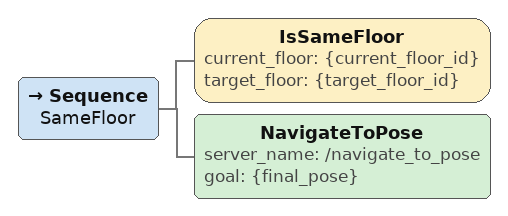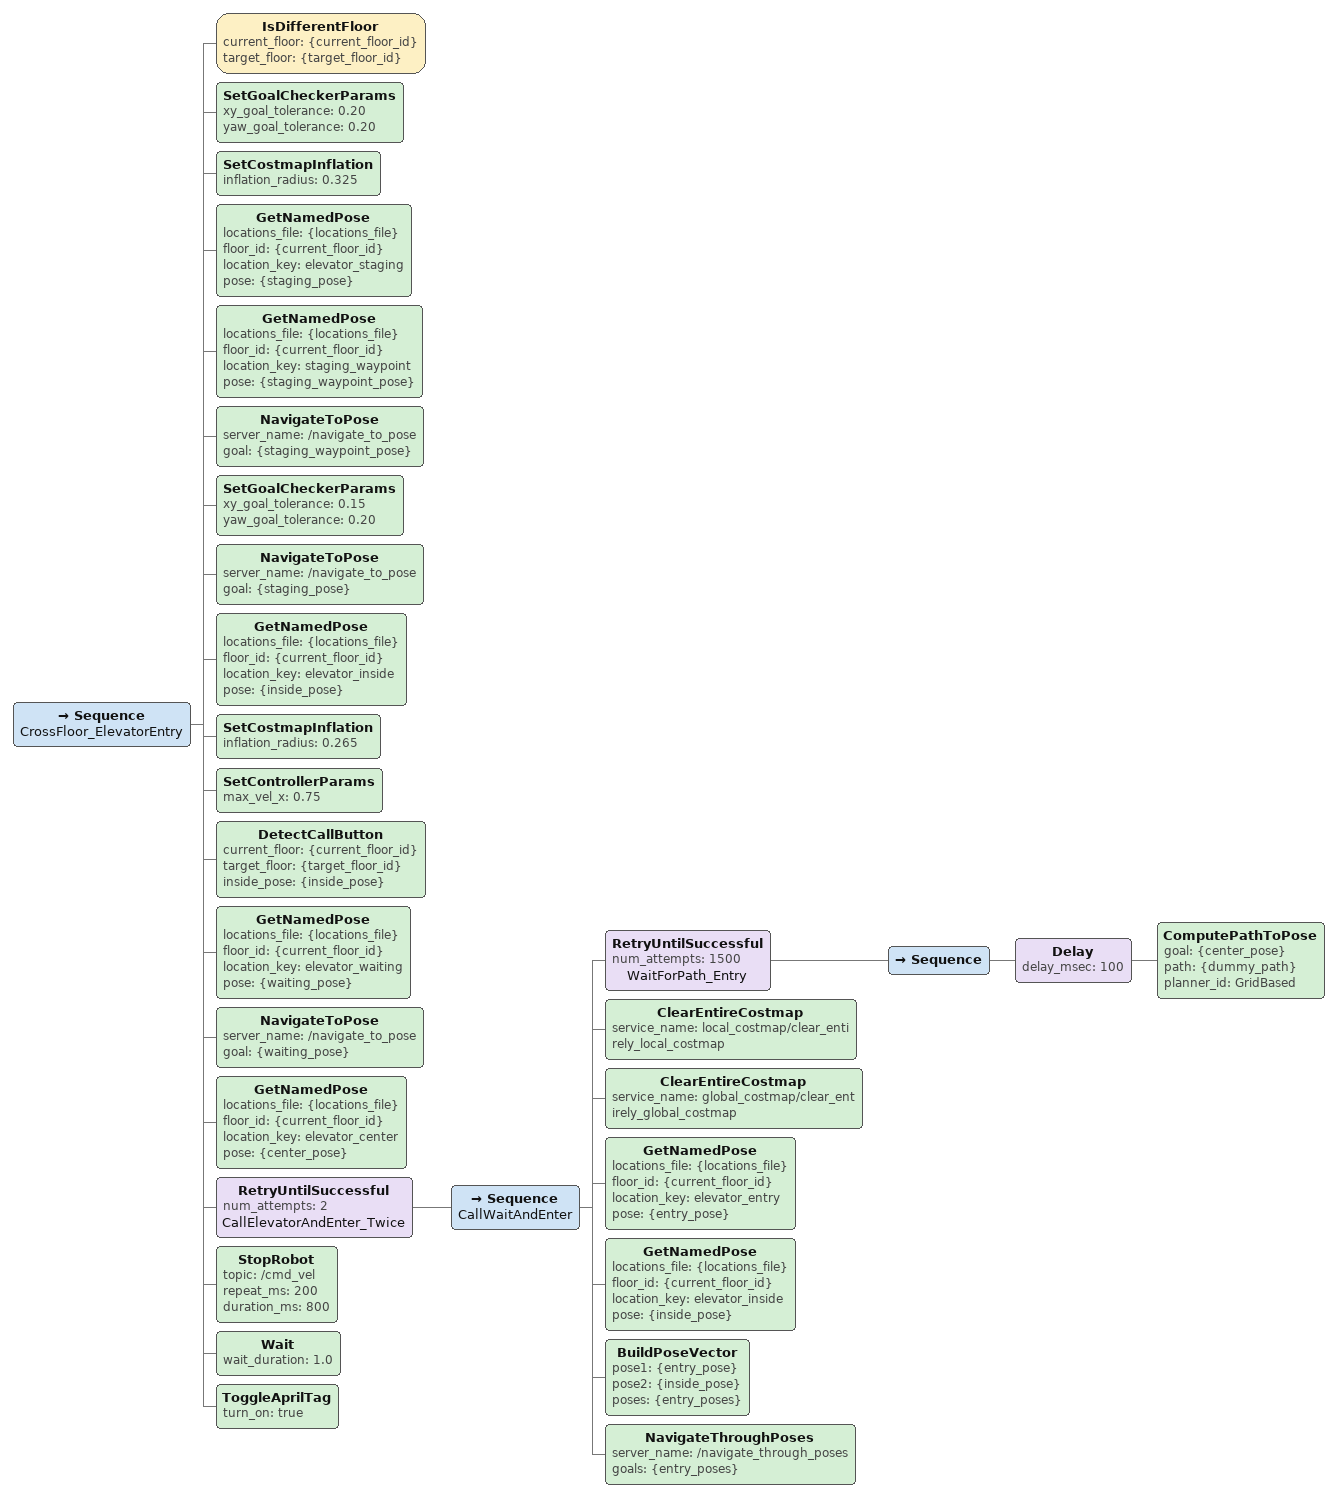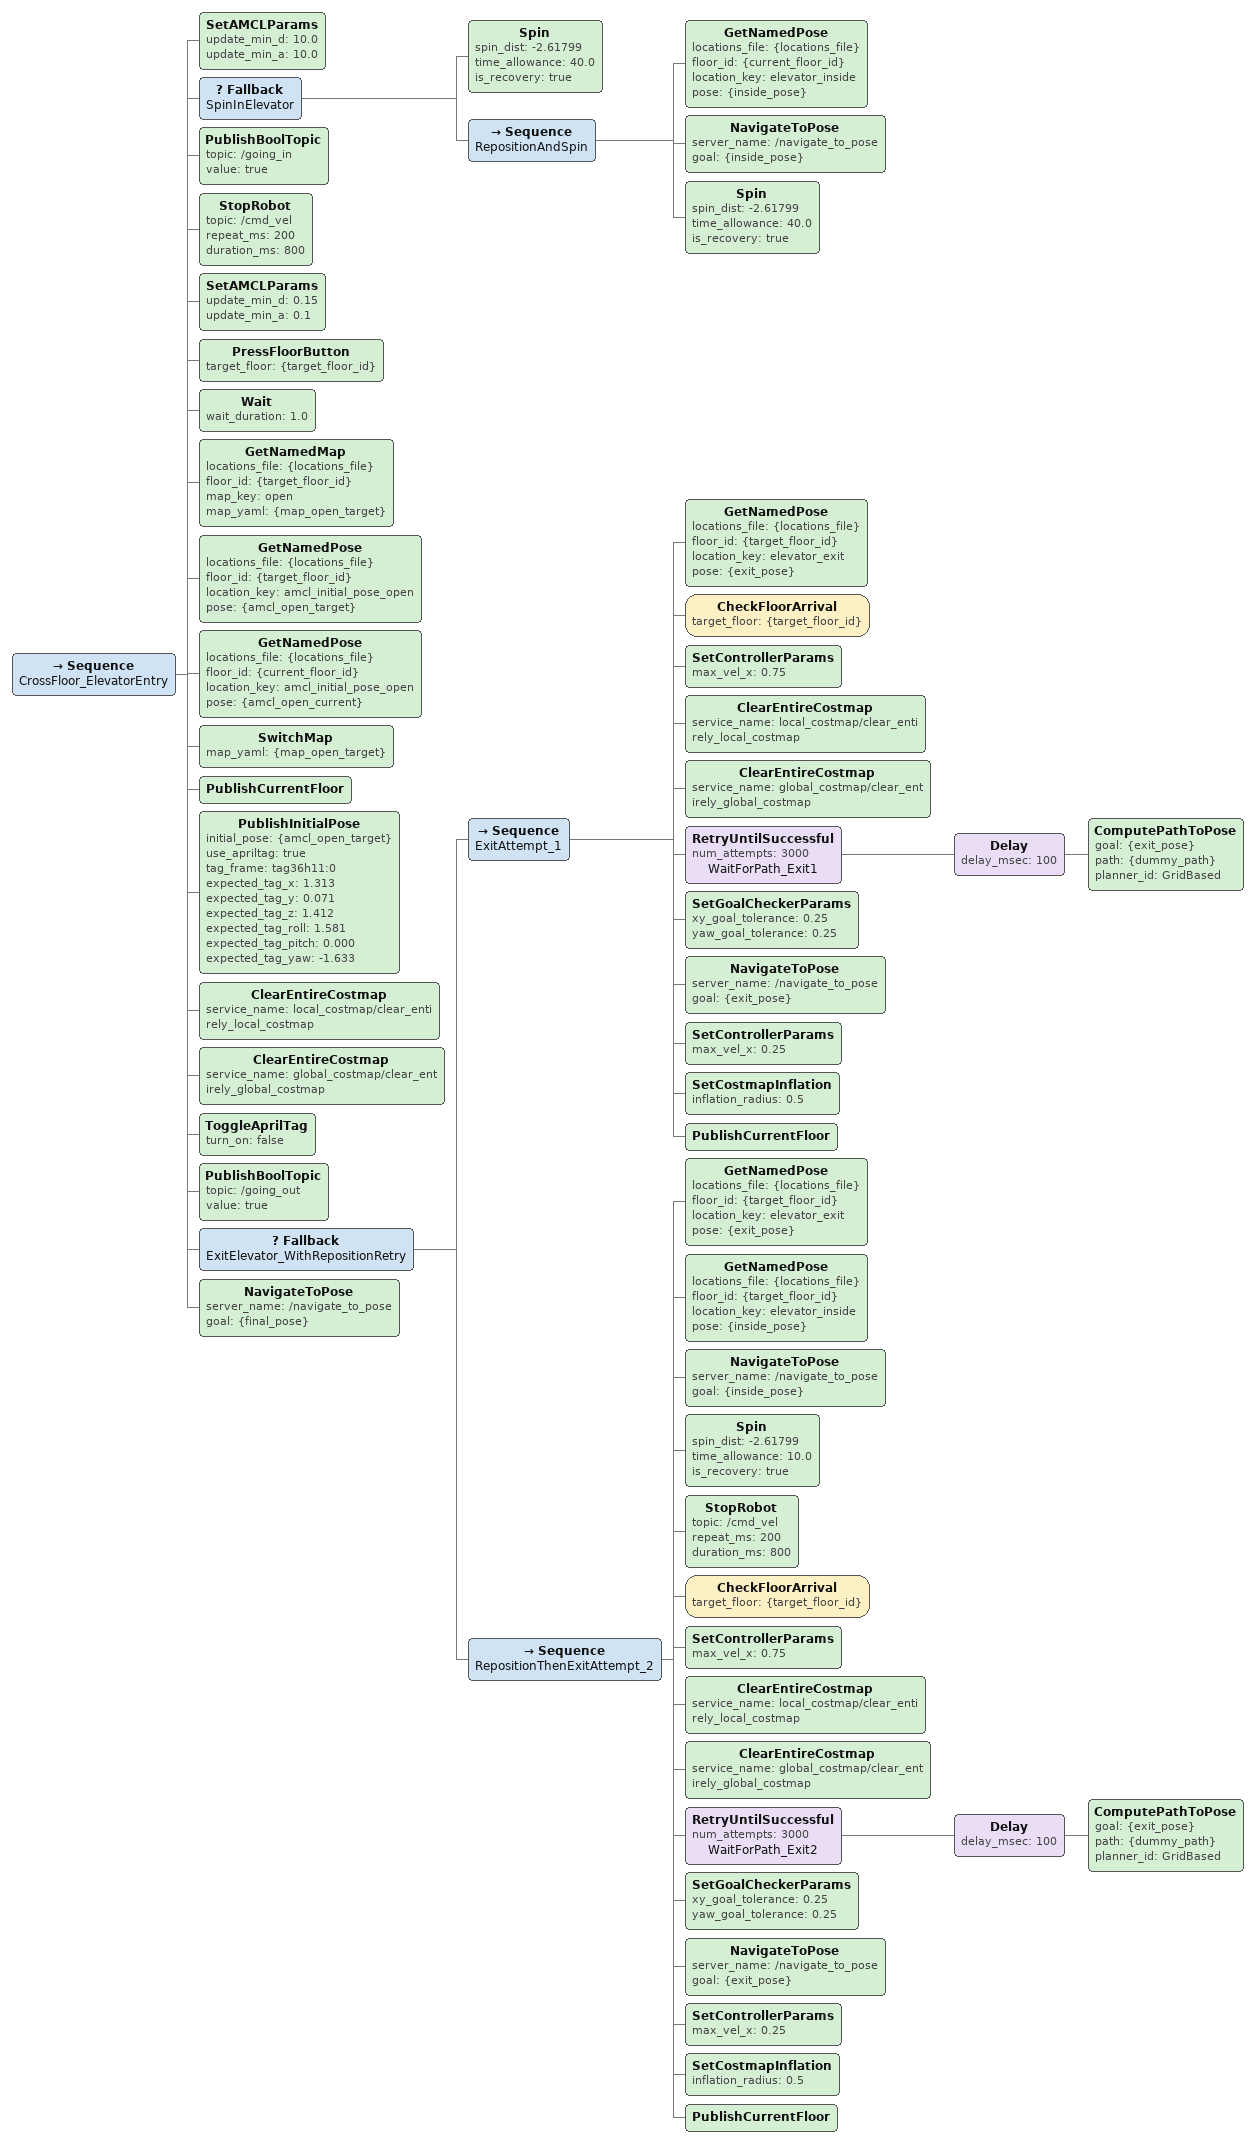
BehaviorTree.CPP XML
<Sequence name="SameFloor">
  <IsSameFloor current_floor="{current_floor_id}" target_floor="{target_floor_id}"/>
  <NavigateToPose server_name="/navigate_to_pose" goal="{final_pose}"/>
</Sequence>

<Sequence name="CrossFloor_ElevatorEntry">
  <IsDifferentFloor current_floor="{current_floor_id}" target_floor="{target_floor_id}"/>

  <SetGoalCheckerParams xy_goal_tolerance="0.20" yaw_goal_tolerance="0.20"/>
  <SetCostmapInflation inflation_radius="0.325"/>
  <!-- Navigate to staging pose on current floor via intermediate waypoint -->
  <GetNamedPose locations_file="{locations_file}" floor_id="{current_floor_id}" location_key="elevator_staging" pose="{staging_pose}"/>
  <GetNamedPose locations_file="{locations_file}" floor_id="{current_floor_id}" location_key="staging_waypoint" pose="{staging_waypoint_pose}"/>
  <NavigateToPose server_name="/navigate_to_pose" goal="{staging_waypoint_pose}"/>
  <SetGoalCheckerParams xy_goal_tolerance="0.15" yaw_goal_tolerance="0.20"/>
  <NavigateToPose server_name="/navigate_to_pose" goal="{staging_pose}"/>

  <!-- Resolve inside pose BEFORE DetectCallButton so it is on the blackboard
       for the door-open verification check inside the action server. -->
  <GetNamedPose locations_file="{locations_file}" floor_id="{current_floor_id}" location_key="elevator_inside" pose="{inside_pose}"/>

  <!-- Minimum inflation for entry: inside_pose is close to elevator walls,
       higher values put it in lethal/inscribed space and break planner. -->
  <SetCostmapInflation inflation_radius="0.265"/>

  <!-- Boost velocity before waiting: robot is already at gap-crossing speed
       the instant the door opens (zero-delay boost). -->
  <SetControllerParams max_vel_x="0.75"/>

  <DetectCallButton current_floor="{current_floor_id}" target_floor="{target_floor_id}" inside_pose="{inside_pose}"/>

  <!-- Navigate to elevator waiting area after call button press -->
  <GetNamedPose locations_file="{locations_file}" floor_id="{current_floor_id}" location_key="elevator_waiting" pose="{waiting_pose}"/>
  <NavigateToPose server_name="/navigate_to_pose" goal="{waiting_pose}"/>

  <!-- Resolve center pose used for door-open polling (same coords as inside_pose
       but a distinct YAML key so it can be tuned independently later). -->
  <GetNamedPose locations_file="{locations_file}" floor_id="{current_floor_id}" location_key="elevator_center" pose="{center_pose}"/>

  <!-- Elevator entry: call elevator, poll planner until door is open, then enter -->
  <RetryUntilSuccessful num_attempts="2" name="CallElevatorAndEnter_Twice">
    <Sequence name="CallWaitAndEnter">

      <RetryUntilSuccessful num_attempts="1500" name="WaitForPath_Entry">
        <Sequence>
          <Delay delay_msec="100">
            <ComputePathToPose goal="{center_pose}" path="{dummy_path}" planner_id="GridBased"/>
          </Delay>
        </Sequence>
      </RetryUntilSuccessful>

      <!-- Clear costmaps AGAIN right before entry: LiDAR repopulates during WaitForPath poll.
           Fresh clear ensures NavigateThroughPoses starts on a clean costmap. -->
      <ClearEntireCostmap service_name="local_costmap/clear_entirely_local_costmap"/>
      <ClearEntireCostmap service_name="global_costmap/clear_entirely_global_costmap"/>

      <!-- Navigate inside elevator through entry waypoint, then to inside pose -->
      <GetNamedPose locations_file="{locations_file}" floor_id="{current_floor_id}" location_key="elevator_entry" pose="{entry_pose}"/>
      <GetNamedPose locations_file="{locations_file}" floor_id="{current_floor_id}" location_key="elevator_inside" pose="{inside_pose}"/>
      <BuildPoseVector pose1="{entry_pose}" pose2="{inside_pose}" poses="{entry_poses}"/>
      <NavigateThroughPoses server_name="/navigate_through_poses" goals="{entry_poses}"/>
    </Sequence>
  </RetryUntilSuccessful>

  <!-- Robot is confirmed inside the elevator from here — no retry wrapping below -->
  <StopRobot topic="/cmd_vel" repeat_ms="200" duration_ms="800"/>
  <Wait wait_duration="1.0"/>
  <!-- Turn on AprilTag detection for AMCL re-localization -->
  <ToggleAprilTag turn_on="true"/>
</Sequence>

<Sequence name="CrossFloor_ElevatorEntry">
  <!-- Freeze AMCL particle filter during 180° spin to prevent bad updates -->
  <SetAMCLParams update_min_d="10.0" update_min_a="10.0"/>
  <!-- Rotate 180° to face outward — retry once by re-centering inside elevator -->
  <Fallback name="SpinInElevator">
    <Spin spin_dist="-2.61799" time_allowance="40.0" is_recovery="true"/>
    <Sequence name="RepositionAndSpin">
      <GetNamedPose locations_file="{locations_file}" floor_id="{current_floor_id}" location_key="elevator_inside" pose="{inside_pose}"/>
      <NavigateToPose server_name="/navigate_to_pose" goal="{inside_pose}"/>
      <Spin spin_dist="-2.61799" time_allowance="40.0" is_recovery="true"/>
    </Sequence>
  </Fallback>
  <PublishBoolTopic topic="/going_in" value="true"/>

  <StopRobot topic="/cmd_vel" repeat_ms="200" duration_ms="800"/>
  <!-- Restore AMCL normal update thresholds -->
  <SetAMCLParams update_min_d="0.15" update_min_a="0.1"/>

  <PressFloorButton target_floor="{target_floor_id}"/>

  <!-- Mandatory minimum wait: robot is inside elevator so staging always unreachable;
       wait here before starting door-close detection to avoid false positive -->
  <Wait wait_duration="1.0"/>
  <!-- Wait for elevator door to fully close -->
  <!-- Extra settle time after door closes before map switch -->

  <!-- Switch to target floor's open map while inside elevator -->
  <GetNamedMap locations_file="{locations_file}" floor_id="{target_floor_id}" map_key="open" map_yaml="{map_open_target}"/>
  <!-- Fetch both poses: target floor nominal pose AND departure floor expected pose -->
  <GetNamedPose locations_file="{locations_file}" floor_id="{target_floor_id}" location_key="amcl_initial_pose_open" pose="{amcl_open_target}"/>
  <GetNamedPose locations_file="{locations_file}" floor_id="{current_floor_id}" location_key="amcl_initial_pose_open" pose="{amcl_open_current}"/>
  <SwitchMap map_yaml="{map_open_target}"/>
  <!-- Publish updated floor immediately after map switch so named_goal_server
       tracks the correct current floor even if exit navigation fails. -->
  <PublishCurrentFloor/>
  <!-- Publish initial pose with AprilTag TF correction for parking error -->
  <PublishInitialPose initial_pose="{amcl_open_target}" use_apriltag="true" tag_frame="tag36h11:0" expected_tag_x="1.313" expected_tag_y="0.071" expected_tag_z="1.412" expected_tag_roll="1.581" expected_tag_pitch="0.000" expected_tag_yaw="-1.633"/>
  <ClearEntireCostmap service_name="local_costmap/clear_entirely_local_costmap"/>
  <ClearEntireCostmap service_name="global_costmap/clear_entirely_global_costmap"/>
  <!-- Turn off AprilTag detection now that re-localization is complete -->
  <ToggleAprilTag turn_on="false"/>

  <!-- Exit elevator with retry mechanism -->
  <PublishBoolTopic topic="/going_out" value="true"/>
  <Fallback name="ExitElevator_WithRepositionRetry">

    <!-- Attempt 1: call elevator, poll planner until door open, exit -->
    <Sequence name="ExitAttempt_1">
      <!-- Resolve exit pose before the wait loop begins -->
      <GetNamedPose locations_file="{locations_file}" floor_id="{target_floor_id}" location_key="elevator_exit" pose="{exit_pose}"/>

      <CheckFloorArrival target_floor="{target_floor_id}"/>

      <!-- Boost velocity before waiting for exit door to open -->
      <SetControllerParams max_vel_x="0.75"/>

      <ClearEntireCostmap service_name="local_costmap/clear_entirely_local_costmap"/>
      <ClearEntireCostmap service_name="global_costmap/clear_entirely_global_costmap"/>

      <RetryUntilSuccessful num_attempts="3000" name="WaitForPath_Exit1">
        <Delay delay_msec="100">
          <ComputePathToPose goal="{exit_pose}" path="{dummy_path}" planner_id="GridBased"/>
        </Delay>
      </RetryUntilSuccessful>

      <SetGoalCheckerParams xy_goal_tolerance="0.25" yaw_goal_tolerance="0.25"/>

      <NavigateToPose server_name="/navigate_to_pose" goal="{exit_pose}"/>
      <!-- Reset velocity to normal after crossing the exit gap -->
      <SetControllerParams max_vel_x="0.25"/>
      <!-- Restore conservative inflation after exiting elevator -->
      <SetCostmapInflation inflation_radius="0.5"/>
      <!-- Confirm floor update to all subscribers after successful exit -->
      <PublishCurrentFloor/>
    </Sequence>

    <!-- Attempt 2: reposition inside elevator, then retry -->
    <Sequence name="RepositionThenExitAttempt_2">
      <!-- Resolve exit pose before the wait loop begins -->
      <GetNamedPose locations_file="{locations_file}" floor_id="{target_floor_id}" location_key="elevator_exit" pose="{exit_pose}"/>
      <!-- Navigate to elevator inside pose of target floor to reposition -->
      <GetNamedPose locations_file="{locations_file}" floor_id="{target_floor_id}" location_key="elevator_inside" pose="{inside_pose}"/>
      <NavigateToPose server_name="/navigate_to_pose" goal="{inside_pose}"/>
      <Spin spin_dist="-2.61799" time_allowance="10.0" is_recovery="true"/>
      <StopRobot topic="/cmd_vel" repeat_ms="200" duration_ms="800"/>

      <CheckFloorArrival target_floor="{target_floor_id}"/>

      <!-- Boost velocity before waiting for exit door (retry attempt 2) -->
      <SetControllerParams max_vel_x="0.75"/>

      <!-- Clear costmaps before polling: same reason as ExitAttempt_1 -->
      <ClearEntireCostmap service_name="local_costmap/clear_entirely_local_costmap"/>
      <ClearEntireCostmap service_name="global_costmap/clear_entirely_global_costmap"/>

      <RetryUntilSuccessful num_attempts="3000" name="WaitForPath_Exit2">
        <Delay delay_msec="100">
          <ComputePathToPose goal="{exit_pose}" path="{dummy_path}" planner_id="GridBased"/>
        </Delay>
      </RetryUntilSuccessful>

      <SetGoalCheckerParams xy_goal_tolerance="0.25" yaw_goal_tolerance="0.25"/>
      <NavigateToPose server_name="/navigate_to_pose" goal="{exit_pose}"/>
      <!-- Reset velocity to normal after crossing the exit gap (retry) -->
      <SetControllerParams max_vel_x="0.25"/>
      <!-- Restore conservative inflation after exiting elevator -->
      <SetCostmapInflation inflation_radius="0.5"/>
      <!-- Confirm floor update to all subscribers after successful exit -->
      <PublishCurrentFloor/>
    </Sequence>

  </Fallback>

  <!-- Navigate to final destination -->
  <NavigateToPose server_name="/navigate_to_pose" goal="{final_pose}"/>
</Sequence>
